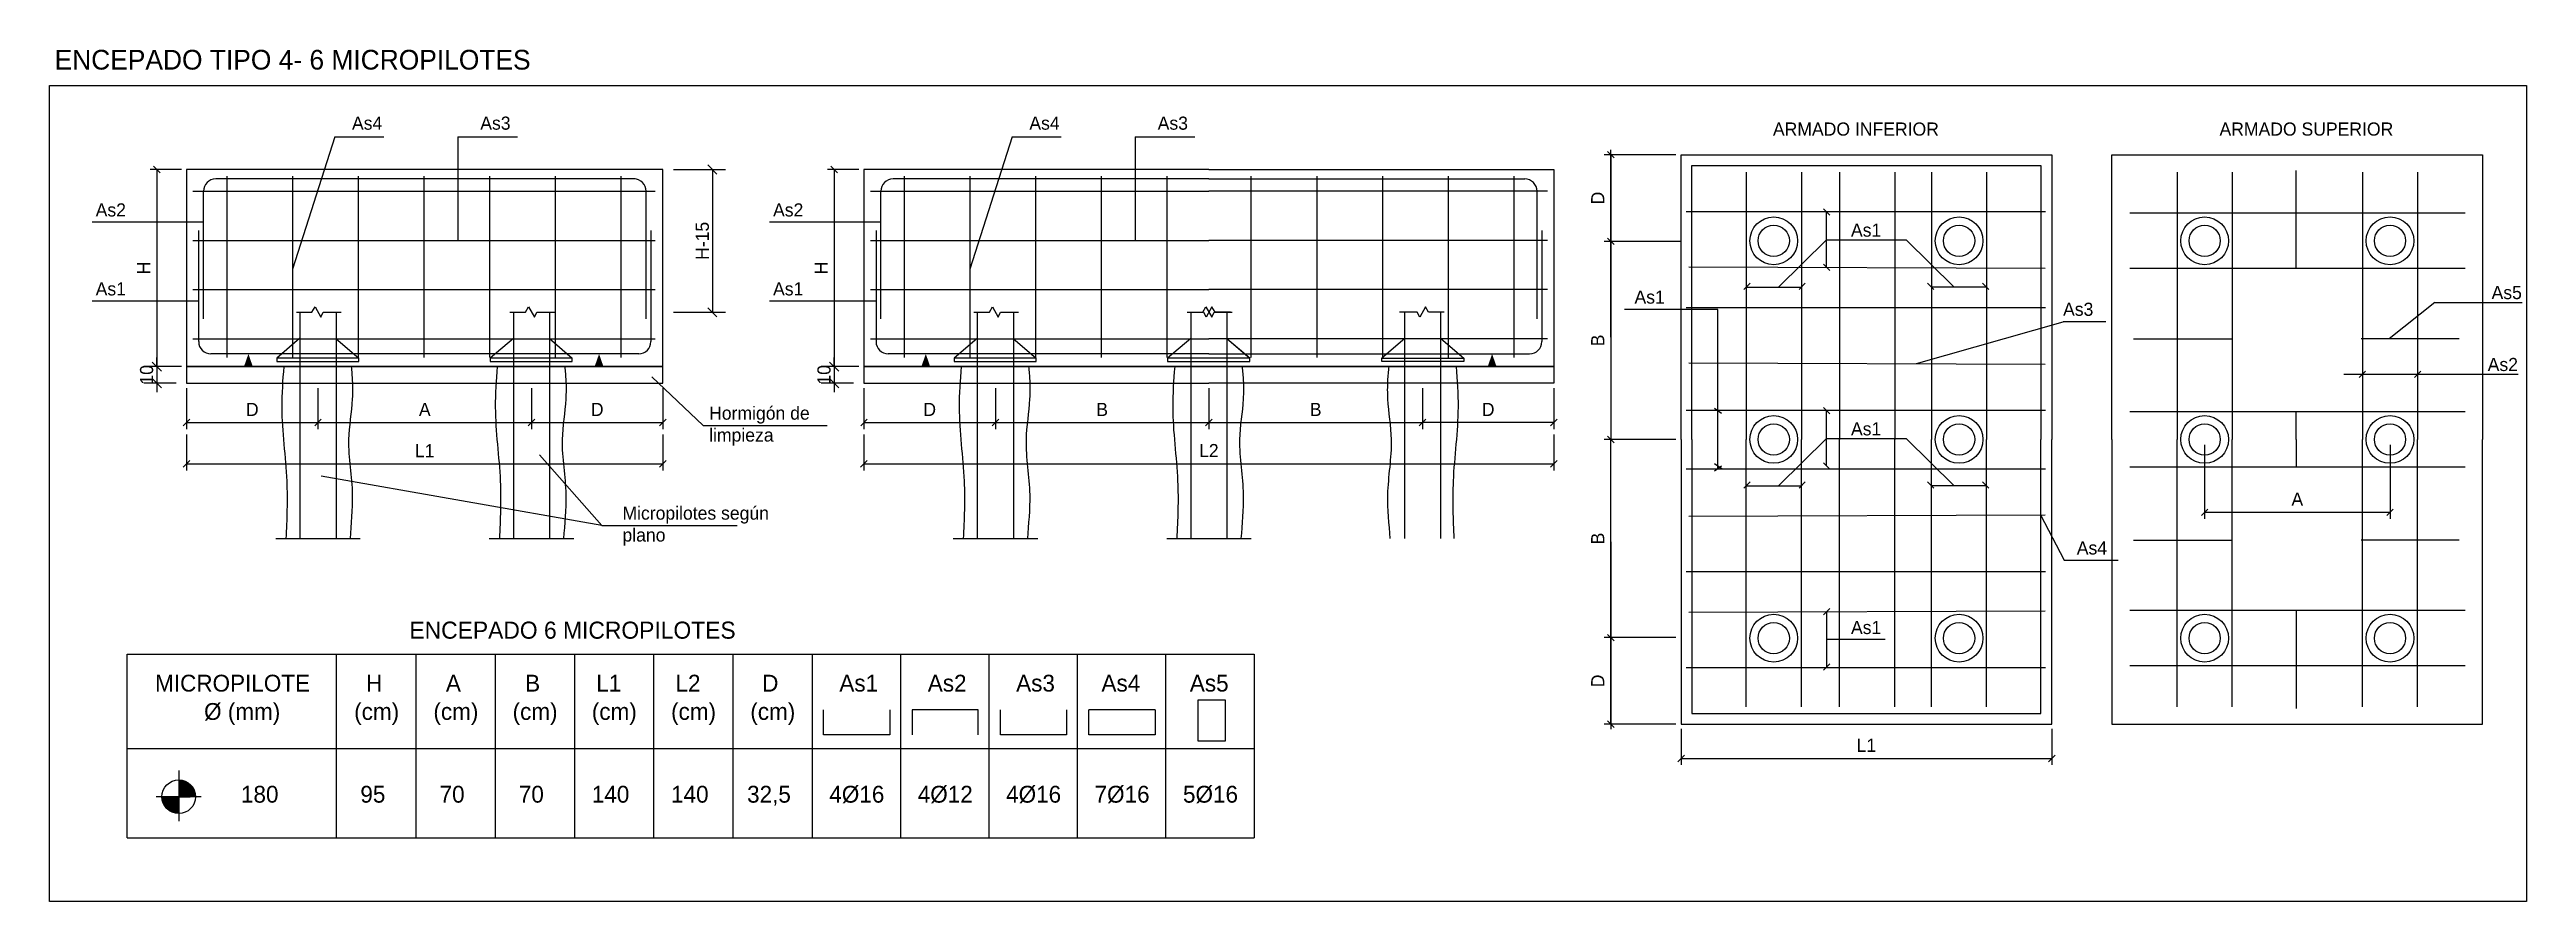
# Model space of a CAD drawing. Header units: millimetres. Extents: x 0 to 37.7, y 0 to 13.
import ezdxf
from ezdxf.enums import TextEntityAlignment as Align

# ---------------------------------------------------------------- set-up
doc = ezdxf.new("R2010")
doc.units = ezdxf.units.MM
for name, color, linetype in [('0-CYPE4', 6, 'Continuous'), ('DET-BORDE ESTRUCTURA', 2, 'Continuous'), ('DET-COTAS', 8, 'Continuous'), ('DET-TEXTO', 2, 'Continuous'), ('DET-TEXTO LÍNEA', 8, 'Continuous'), ('DET-TEXTO TÍTULO', 1, 'Continuous'), ('ENCEPADO', 2, 'Continuous'), ('FINO', 8, 'Continuous')]:
    doc.layers.add(name, color=color, linetype=linetype)
doc.styles.add('CENTURY', font='GOTHIC.TTF')
doc.styles.add('Estructura', font='GOTHIC.TTF', dxfattribs={"height": 0.2})
doc.styles.add('Formato', font='GOTHIC.TTF')
doc.dimstyles.new('1 50', dxfattribs={"dimtxt": 0.2, "dimasz": 0.1, "dimexe": 0.1, "dimexo": 0.08, "dimgap": 0.1, "dimtad": 1, "dimdec": 0, "dimlfac": 50, "dimzin": 1, "dimtxsty": 'Formato', "dimblk": 'OBLIQUE', "dimcen": -0.05, "dimclrd": 4, "dimclre": 8, "dimclrt": 2, "dimadec": 0, "dimazin": 0, "dimtfac": 1, "dimtdec": 0, "dimtix": 1, "dimtmove": 0, "dimatfit": 2, "dimldrblk": 'OBLIQUE', "dimfxl": 1, "dimarcsym": 0})
doc.dimstyles.new('cotas formato 1.100', dxfattribs={"dimtxt": 0.2, "dimasz": 0.14, "dimexe": 0.2, "dimexo": 0.16, "dimgap": 0.05, "dimtad": 1, "dimdec": 0, "dimlfac": 100, "dimrnd": 5, "dimzin": 1, "dimtxsty": 'Formato', "dimblk": 'OBLIQUE', "dimcen": -0.05, "dimclrd": 4, "dimclre": 8, "dimclrt": 2, "dimadec": 0, "dimazin": 0, "dimtfac": 1, "dimtdec": 0, "dimtix": 1, "dimtmove": 0, "dimatfit": 2, "dimldrblk": 'OBLIQUE', "dimfxl": 1, "dimarcsym": 0})

# ---------------------------------------------------------------- blocks, each defined once
blk = doc.blocks.new('_Oblique')
at = {"color": 0, "linetype": 'ByBlock', "lineweight": -2}
blk.add_line((-0.5, -0.5), (0.5, 0.5), dxfattribs=at)
blk = doc.blocks.new('*D100')
at = {"layer": 'Defpoints', "color": 0}
for p in [(2.114, 7.216), (9.367, 7.216), (9.367, 6.688)]:
    blk.add_point(p, dxfattribs=at)
at = {"layer": 'DET-COTAS', "color": 8, "lineweight": -2}
for p, q in [((2.114, 7.136), (2.114, 6.588)), ((9.367, 7.136), (9.367, 6.588))]:
    blk.add_line(p, q, dxfattribs=at)
at = {"layer": 'DET-COTAS', "color": 4, "lineweight": -2}
blk.add_line((2.114, 6.688), (9.367, 6.688), dxfattribs=at)
at = {"layer": 'DET-COTAS', "color": 4, "lineweight": -2, "xscale": 0.1, "yscale": 0.1, "zscale": 0.1, "rotation": 180}
blk.add_blockref('_Oblique', (2.114, 6.688), dxfattribs=at)
at = {"layer": 'DET-COTAS', "color": 4, "lineweight": -2, "xscale": 0.1, "yscale": 0.1, "zscale": 0.1}
blk.add_blockref('_Oblique', (9.367, 6.688), dxfattribs=at)
at = {"layer": 'DET-COTAS', "color": 2, "insert": (5.741, 6.888), "char_height": 0.2, "attachment_point": 5, "style": 'Formato'}
blk.add_mtext('L1', dxfattribs=at)
blk = doc.blocks.new('*D101')
at = {"layer": 'Defpoints', "color": 0}
for p in [(2.117, 7.917), (4.117, 7.917), (4.117, 7.316)]:
    blk.add_point(p, dxfattribs=at)
at = {"layer": 'DET-COTAS', "color": 8, "lineweight": -2}
for p, q in [((2.117, 7.837), (2.117, 7.216)), ((4.117, 7.837), (4.117, 7.216))]:
    blk.add_line(p, q, dxfattribs=at)
at = {"layer": 'DET-COTAS', "color": 4, "lineweight": -2}
blk.add_line((2.117, 7.316), (4.117, 7.316), dxfattribs=at)
at = {"layer": 'DET-COTAS', "color": 4, "lineweight": -2, "xscale": 0.1, "yscale": 0.1, "zscale": 0.1, "rotation": 180}
blk.add_blockref('_Oblique', (2.117, 7.316), dxfattribs=at)
at = {"layer": 'DET-COTAS', "color": 4, "lineweight": -2, "xscale": 0.1, "yscale": 0.1, "zscale": 0.1}
blk.add_blockref('_Oblique', (4.117, 7.316), dxfattribs=at)
at = {"layer": 'DET-COTAS', "color": 2, "insert": (3.117, 7.516), "char_height": 0.2, "attachment_point": 5, "style": 'Formato'}
blk.add_mtext('D', dxfattribs=at)
blk = doc.blocks.new('*D102')
at = {"layer": 'Defpoints', "color": 0}
for p in [(7.367, 7.917), (9.367, 7.917), (9.367, 7.316)]:
    blk.add_point(p, dxfattribs=at)
at = {"layer": 'DET-COTAS', "color": 8, "lineweight": -2}
for p, q in [((7.367, 7.837), (7.367, 7.216)), ((9.367, 7.837), (9.367, 7.216))]:
    blk.add_line(p, q, dxfattribs=at)
at = {"layer": 'DET-COTAS', "color": 4, "lineweight": -2}
blk.add_line((7.367, 7.316), (9.367, 7.316), dxfattribs=at)
at = {"layer": 'DET-COTAS', "color": 4, "lineweight": -2, "xscale": 0.1, "yscale": 0.1, "zscale": 0.1, "rotation": 180}
blk.add_blockref('_Oblique', (7.367, 7.316), dxfattribs=at)
at = {"layer": 'DET-COTAS', "color": 4, "lineweight": -2, "xscale": 0.1, "yscale": 0.1, "zscale": 0.1}
blk.add_blockref('_Oblique', (9.367, 7.316), dxfattribs=at)
at = {"layer": 'DET-COTAS', "color": 2, "insert": (8.367, 7.516), "char_height": 0.2, "attachment_point": 5, "style": 'Formato'}
blk.add_mtext('D', dxfattribs=at)
blk = doc.blocks.new('*D103')
at = {"layer": 'Defpoints', "color": 0}
for p in [(2.117, 11.167), (1.664, 8.167), (2.117, 8.167)]:
    blk.add_point(p, dxfattribs=at)
at = {"layer": 'DET-COTAS', "color": 8, "lineweight": -2}
for p, q in [((2.037, 11.167), (1.564, 11.167)), ((2.037, 8.167), (1.564, 8.167))]:
    blk.add_line(p, q, dxfattribs=at)
at = {"layer": 'DET-COTAS', "color": 4, "lineweight": -2}
blk.add_line((1.664, 11.167), (1.664, 8.167), dxfattribs=at)
at = {"layer": 'DET-COTAS', "color": 4, "lineweight": -2, "xscale": 0.1, "yscale": 0.1, "zscale": 0.1}
for p, rotation in [((1.664, 11.167), 90), ((1.664, 8.167), 270)]:
    blk.add_blockref('_Oblique', p, dxfattribs=dict(at, rotation=rotation))
at = {"layer": 'DET-COTAS', "color": 2, "insert": (1.464, 9.667), "char_height": 0.2, "attachment_point": 5, "rotation": 90, "style": 'Formato'}
blk.add_mtext('H', dxfattribs=at)
blk = doc.blocks.new('*D104')
at = {"layer": 'Defpoints', "color": 0}
for p in [(1.664, 7.917), (2.117, 8.167), (2.117, 7.917)]:
    blk.add_point(p, dxfattribs=at)
at = {"layer": 'FINO', "color": 4, "lineweight": -2}
for p, q in [((1.664, 8.167), (1.664, 8.307)), ((1.664, 8.167), (1.664, 7.917)), ((1.664, 7.917), (1.664, 7.777))]:
    blk.add_line(p, q, dxfattribs=at)
at = {"layer": 'FINO', "color": 8, "lineweight": -2}
for p, q in [((1.957, 8.167), (1.464, 8.167)), ((1.957, 7.917), (1.464, 7.917))]:
    blk.add_line(p, q, dxfattribs=at)
at = {"layer": 'FINO', "color": 4, "lineweight": -2, "xscale": 0.14, "yscale": 0.14, "zscale": 0.14}
for p, rotation in [((1.664, 8.167), 270), ((1.664, 7.917), 90)]:
    blk.add_blockref('_Oblique', p, dxfattribs=dict(at, rotation=rotation))
at = {"layer": 'FINO', "color": 2, "insert": (1.509, 8.042), "char_height": 0.2, "attachment_point": 5, "rotation": 90, "style": 'Formato'}
blk.add_mtext('10', dxfattribs=at)
blk = doc.blocks.new('*D105')
at = {"layer": 'Defpoints', "color": 0}
for p in [(9.367, 11.167), (9.367, 8.994), (10.119, 8.994)]:
    blk.add_point(p, dxfattribs=at)
at = {"layer": 'FINO', "color": 8, "lineweight": -2}
for p, q in [((9.527, 11.167), (10.319, 11.167)), ((9.527, 8.994), (10.319, 8.994))]:
    blk.add_line(p, q, dxfattribs=at)
at = {"layer": 'FINO', "color": 4, "lineweight": -2}
blk.add_line((10.119, 11.167), (10.119, 8.994), dxfattribs=at)
at = {"layer": 'FINO', "color": 4, "lineweight": -2, "xscale": 0.14, "yscale": 0.14, "zscale": 0.14}
for p, rotation in [((10.119, 11.167), 90), ((10.119, 8.994), 270)]:
    blk.add_blockref('_Oblique', p, dxfattribs=dict(at, rotation=rotation))
at = {"layer": 'FINO', "color": 2, "insert": (9.967, 10.08), "char_height": 0.2, "attachment_point": 5, "rotation": 90, "style": 'Formato'}
blk.add_mtext('H-15', dxfattribs=at)
blk = doc.blocks.new('*D106')
at = {"layer": 'Defpoints', "color": 0}
for p in [(12.424, 7.216), (22.927, 7.216), (22.927, 6.688)]:
    blk.add_point(p, dxfattribs=at)
at = {"layer": 'DET-COTAS', "color": 8, "lineweight": -2}
for p, q in [((12.424, 7.136), (12.424, 6.588)), ((22.927, 7.136), (22.927, 6.588))]:
    blk.add_line(p, q, dxfattribs=at)
at = {"layer": 'DET-COTAS', "color": 4, "lineweight": -2}
blk.add_line((12.424, 6.688), (22.927, 6.688), dxfattribs=at)
at = {"layer": 'DET-COTAS', "color": 4, "lineweight": -2, "xscale": 0.1, "yscale": 0.1, "zscale": 0.1, "rotation": 180}
blk.add_blockref('_Oblique', (12.424, 6.688), dxfattribs=at)
at = {"layer": 'DET-COTAS', "color": 4, "lineweight": -2, "xscale": 0.1, "yscale": 0.1, "zscale": 0.1}
blk.add_blockref('_Oblique', (22.927, 6.688), dxfattribs=at)
at = {"layer": 'DET-COTAS', "color": 2, "insert": (17.676, 6.89), "char_height": 0.2, "attachment_point": 5, "style": 'Formato'}
blk.add_mtext('L2', dxfattribs=at)
blk = doc.blocks.new('*D107')
at = {"layer": 'Defpoints', "color": 0}
for p in [(12.427, 7.917), (14.427, 7.917), (14.427, 7.316)]:
    blk.add_point(p, dxfattribs=at)
at = {"layer": 'DET-COTAS', "color": 8, "lineweight": -2}
for p, q in [((12.427, 7.837), (12.427, 7.216)), ((14.427, 7.837), (14.427, 7.216))]:
    blk.add_line(p, q, dxfattribs=at)
at = {"layer": 'DET-COTAS', "color": 4, "lineweight": -2}
blk.add_line((12.427, 7.316), (14.427, 7.316), dxfattribs=at)
at = {"layer": 'DET-COTAS', "color": 4, "lineweight": -2, "xscale": 0.1, "yscale": 0.1, "zscale": 0.1, "rotation": 180}
blk.add_blockref('_Oblique', (12.427, 7.316), dxfattribs=at)
at = {"layer": 'DET-COTAS', "color": 4, "lineweight": -2, "xscale": 0.1, "yscale": 0.1, "zscale": 0.1}
blk.add_blockref('_Oblique', (14.427, 7.316), dxfattribs=at)
at = {"layer": 'DET-COTAS', "color": 2, "insert": (13.427, 7.516), "char_height": 0.2, "attachment_point": 5, "style": 'Formato'}
blk.add_mtext('D', dxfattribs=at)
blk = doc.blocks.new('*D108')
at = {"layer": 'Defpoints', "color": 0}
for p in [(12.427, 11.167), (11.974, 8.167), (12.427, 8.167)]:
    blk.add_point(p, dxfattribs=at)
at = {"layer": 'DET-COTAS', "color": 8, "lineweight": -2}
for p, q in [((12.347, 11.167), (11.874, 11.167)), ((12.347, 8.167), (11.874, 8.167))]:
    blk.add_line(p, q, dxfattribs=at)
at = {"layer": 'DET-COTAS', "color": 4, "lineweight": -2}
blk.add_line((11.974, 11.167), (11.974, 8.167), dxfattribs=at)
at = {"layer": 'DET-COTAS', "color": 4, "lineweight": -2, "xscale": 0.1, "yscale": 0.1, "zscale": 0.1}
for p, rotation in [((11.974, 11.167), 90), ((11.974, 8.167), 270)]:
    blk.add_blockref('_Oblique', p, dxfattribs=dict(at, rotation=rotation))
at = {"layer": 'DET-COTAS', "color": 2, "insert": (11.774, 9.667), "char_height": 0.2, "attachment_point": 5, "rotation": 90, "style": 'Formato'}
blk.add_mtext('H', dxfattribs=at)
blk = doc.blocks.new('*D109')
at = {"layer": 'Defpoints', "color": 0}
for p in [(11.974, 7.917), (12.427, 8.167), (12.427, 7.917)]:
    blk.add_point(p, dxfattribs=at)
at = {"layer": 'FINO', "color": 4, "lineweight": -2}
for p, q in [((11.974, 8.167), (11.974, 8.307)), ((11.974, 8.167), (11.974, 7.917)), ((11.974, 7.917), (11.974, 7.777))]:
    blk.add_line(p, q, dxfattribs=at)
at = {"layer": 'FINO', "color": 8, "lineweight": -2}
for p, q in [((12.267, 8.167), (11.774, 8.167)), ((12.267, 7.917), (11.774, 7.917))]:
    blk.add_line(p, q, dxfattribs=at)
at = {"layer": 'FINO', "color": 4, "lineweight": -2, "xscale": 0.14, "yscale": 0.14, "zscale": 0.14}
for p, rotation in [((11.974, 8.167), 270), ((11.974, 7.917), 90)]:
    blk.add_blockref('_Oblique', p, dxfattribs=dict(at, rotation=rotation))
at = {"layer": 'FINO', "color": 2, "insert": (11.819, 8.042), "char_height": 0.2, "attachment_point": 5, "rotation": 90, "style": 'Formato'}
blk.add_mtext('10', dxfattribs=at)
blk = doc.blocks.new('*D110')
at = {"layer": 'Defpoints', "color": 0}
for p in [(24.863, 11.391), (23.794, 10.073), (24.935, 10.073)]:
    blk.add_point(p, dxfattribs=at)
at = {"layer": 'DET-COTAS', "color": 8, "lineweight": -2}
for p, q in [((24.783, 11.391), (23.694, 11.391)), ((24.855, 10.073), (23.694, 10.073))]:
    blk.add_line(p, q, dxfattribs=at)
at = {"layer": 'DET-COTAS', "color": 4, "lineweight": -2}
blk.add_line((23.794, 11.391), (23.794, 10.073), dxfattribs=at)
at = {"layer": 'DET-COTAS', "color": 4, "lineweight": -2, "xscale": 0.1, "yscale": 0.1, "zscale": 0.1}
for p, rotation in [((23.794, 11.391), 90), ((23.794, 10.073), 270)]:
    blk.add_blockref('_Oblique', p, dxfattribs=dict(at, rotation=rotation))
at = {"layer": 'DET-COTAS', "color": 2, "insert": (23.594, 10.732), "char_height": 0.2, "attachment_point": 5, "rotation": 90, "style": 'Formato'}
blk.add_mtext('D', dxfattribs=at)
blk = doc.blocks.new('*D111')
at = {"layer": 'Defpoints', "color": 0}
for p in [(24.863, 10.073), (23.794, 7.059), (24.863, 7.059)]:
    blk.add_point(p, dxfattribs=at)
at = {"layer": 'DET-COTAS', "color": 8, "lineweight": -2}
for p, q in [((24.783, 10.073), (23.694, 10.073)), ((24.783, 7.059), (23.694, 7.059))]:
    blk.add_line(p, q, dxfattribs=at)
at = {"layer": 'DET-COTAS', "color": 4, "lineweight": -2}
blk.add_line((23.794, 10.073), (23.794, 7.059), dxfattribs=at)
at = {"layer": 'DET-COTAS', "color": 4, "lineweight": -2, "xscale": 0.1, "yscale": 0.1, "zscale": 0.1}
for p, rotation in [((23.794, 10.073), 90), ((23.794, 7.059), 270)]:
    blk.add_blockref('_Oblique', p, dxfattribs=dict(at, rotation=rotation))
at = {"layer": 'DET-COTAS', "color": 2, "insert": (23.594, 8.566), "char_height": 0.2, "attachment_point": 5, "rotation": 90, "style": 'Formato'}
blk.add_mtext('B', dxfattribs=at)
blk = doc.blocks.new('*D112')
at = {"layer": 'Defpoints', "color": 0}
for p in [(23.794, 4.044), (24.863, 4.044), (24.863, 2.727)]:
    blk.add_point(p, dxfattribs=at)
at = {"layer": 'DET-COTAS', "color": 8, "lineweight": -2}
for p, q in [((24.783, 4.044), (23.694, 4.044)), ((24.783, 2.727), (23.694, 2.727))]:
    blk.add_line(p, q, dxfattribs=at)
at = {"layer": 'DET-COTAS', "color": 4, "lineweight": -2}
blk.add_line((23.794, 2.727), (23.794, 4.044), dxfattribs=at)
at = {"layer": 'DET-COTAS', "color": 4, "lineweight": -2, "xscale": 0.1, "yscale": 0.1, "zscale": 0.1}
for p, rotation in [((23.794, 4.044), 90), ((23.794, 2.727), 270)]:
    blk.add_blockref('_Oblique', p, dxfattribs=dict(at, rotation=rotation))
at = {"layer": 'DET-COTAS', "color": 2, "insert": (23.594, 3.386), "char_height": 0.2, "attachment_point": 5, "rotation": 90, "style": 'Formato'}
blk.add_mtext('D', dxfattribs=at)
blk = doc.blocks.new('*D113')
at = {"layer": 'Defpoints', "color": 0}
for p in [(23.794, 7.059), (24.34, 7.059), (24.863, 4.044)]:
    blk.add_point(p, dxfattribs=at)
at = {"layer": 'DET-COTAS', "color": 8, "lineweight": -2}
for p, q in [((24.26, 7.059), (23.694, 7.059)), ((24.783, 4.044), (23.694, 4.044))]:
    blk.add_line(p, q, dxfattribs=at)
at = {"layer": 'DET-COTAS', "color": 4, "lineweight": -2}
blk.add_line((23.794, 4.044), (23.794, 7.059), dxfattribs=at)
at = {"layer": 'DET-COTAS', "color": 4, "lineweight": -2, "xscale": 0.1, "yscale": 0.1, "zscale": 0.1}
for p, rotation in [((23.794, 7.059), 90), ((23.794, 4.044), 270)]:
    blk.add_blockref('_Oblique', p, dxfattribs=dict(at, rotation=rotation))
at = {"layer": 'DET-COTAS', "color": 2, "insert": (23.594, 5.552), "char_height": 0.2, "attachment_point": 5, "rotation": 90, "style": 'Formato'}
blk.add_mtext('B', dxfattribs=at)
blk = doc.blocks.new('*D114')
at = {"layer": 'Defpoints', "color": 0}
for p in [(4.117, 7.917), (7.367, 7.917), (7.367, 7.316)]:
    blk.add_point(p, dxfattribs=at)
at = {"layer": 'DET-COTAS', "color": 8, "lineweight": -2}
for p, q in [((4.117, 7.837), (4.117, 7.216)), ((7.367, 7.837), (7.367, 7.216))]:
    blk.add_line(p, q, dxfattribs=at)
at = {"layer": 'DET-COTAS', "color": 4, "lineweight": -2}
blk.add_line((4.117, 7.316), (7.367, 7.316), dxfattribs=at)
at = {"layer": 'DET-COTAS', "color": 4, "lineweight": -2, "xscale": 0.1, "yscale": 0.1, "zscale": 0.1, "rotation": 180}
blk.add_blockref('_Oblique', (4.117, 7.316), dxfattribs=at)
at = {"layer": 'DET-COTAS', "color": 4, "lineweight": -2, "xscale": 0.1, "yscale": 0.1, "zscale": 0.1}
blk.add_blockref('_Oblique', (7.367, 7.316), dxfattribs=at)
at = {"layer": 'DET-COTAS', "color": 2, "insert": (5.742, 7.516), "char_height": 0.2, "attachment_point": 5, "style": 'Formato'}
blk.add_mtext('A', dxfattribs=at)
blk = doc.blocks.new('*D115')
at = {"layer": 'Defpoints', "color": 0}
for p in [(20.927, 7.917), (22.927, 7.917), (20.927, 7.316)]:
    blk.add_point(p, dxfattribs=at)
at = {"layer": 'DET-COTAS', "color": 8, "lineweight": -2}
for p, q in [((20.927, 7.837), (20.927, 7.216)), ((22.927, 7.837), (22.927, 7.216))]:
    blk.add_line(p, q, dxfattribs=at)
at = {"layer": 'DET-COTAS', "color": 4, "lineweight": -2}
blk.add_line((22.927, 7.316), (20.927, 7.316), dxfattribs=at)
at = {"layer": 'DET-COTAS', "color": 4, "lineweight": -2, "xscale": 0.1, "yscale": 0.1, "zscale": 0.1, "rotation": 180}
blk.add_blockref('_Oblique', (20.927, 7.316), dxfattribs=at)
at = {"layer": 'DET-COTAS', "color": 4, "lineweight": -2, "xscale": 0.1, "yscale": 0.1, "zscale": 0.1}
blk.add_blockref('_Oblique', (22.927, 7.316), dxfattribs=at)
at = {"layer": 'DET-COTAS', "color": 2, "insert": (21.927, 7.516), "char_height": 0.2, "attachment_point": 5, "style": 'Formato'}
blk.add_mtext('D', dxfattribs=at)
blk = doc.blocks.new('*D116')
at = {"layer": 'Defpoints', "color": 0}
for p in [(14.427, 7.917), (17.677, 7.917), (17.677, 7.316)]:
    blk.add_point(p, dxfattribs=at)
at = {"layer": 'DET-COTAS', "color": 8, "lineweight": -2}
for p, q in [((14.427, 7.837), (14.427, 7.216)), ((17.677, 7.837), (17.677, 7.216))]:
    blk.add_line(p, q, dxfattribs=at)
at = {"layer": 'DET-COTAS', "color": 4, "lineweight": -2}
blk.add_line((14.427, 7.316), (17.677, 7.316), dxfattribs=at)
at = {"layer": 'DET-COTAS', "color": 4, "lineweight": -2, "xscale": 0.1, "yscale": 0.1, "zscale": 0.1, "rotation": 180}
blk.add_blockref('_Oblique', (14.427, 7.316), dxfattribs=at)
at = {"layer": 'DET-COTAS', "color": 4, "lineweight": -2, "xscale": 0.1, "yscale": 0.1, "zscale": 0.1}
blk.add_blockref('_Oblique', (17.677, 7.316), dxfattribs=at)
at = {"layer": 'DET-COTAS', "color": 2, "insert": (16.052, 7.516), "char_height": 0.2, "attachment_point": 5, "style": 'Formato'}
blk.add_mtext('B', dxfattribs=at)
blk = doc.blocks.new('*D117')
at = {"layer": 'Defpoints', "color": 0}
for p in [(17.677, 7.917), (20.927, 7.917), (20.927, 7.316)]:
    blk.add_point(p, dxfattribs=at)
at = {"layer": 'DET-COTAS', "color": 8, "lineweight": -2}
for p, q in [((17.677, 7.837), (17.677, 7.216)), ((20.927, 7.837), (20.927, 7.216))]:
    blk.add_line(p, q, dxfattribs=at)
at = {"layer": 'DET-COTAS', "color": 4, "lineweight": -2}
blk.add_line((17.677, 7.316), (20.927, 7.316), dxfattribs=at)
at = {"layer": 'DET-COTAS', "color": 4, "lineweight": -2, "xscale": 0.1, "yscale": 0.1, "zscale": 0.1, "rotation": 180}
blk.add_blockref('_Oblique', (17.677, 7.316), dxfattribs=at)
at = {"layer": 'DET-COTAS', "color": 4, "lineweight": -2, "xscale": 0.1, "yscale": 0.1, "zscale": 0.1}
blk.add_blockref('_Oblique', (20.927, 7.316), dxfattribs=at)
at = {"layer": 'DET-COTAS', "color": 2, "insert": (19.302, 7.516), "char_height": 0.2, "attachment_point": 5, "style": 'Formato'}
blk.add_mtext('B', dxfattribs=at)
blk = doc.blocks.new('*D118')
at = {"layer": 'Defpoints', "color": 0}
for p in [(32.832, 7.059), (35.653, 7.059), (35.653, 5.951)]:
    blk.add_point(p, dxfattribs=at)
at = {"layer": 'DET-COTAS', "color": 8, "lineweight": -2}
for p, q in [((32.832, 6.979), (32.832, 5.851)), ((35.653, 6.979), (35.653, 5.851))]:
    blk.add_line(p, q, dxfattribs=at)
at = {"layer": 'DET-COTAS', "color": 4, "lineweight": -2}
blk.add_line((32.832, 5.951), (35.653, 5.951), dxfattribs=at)
at = {"layer": 'DET-COTAS', "color": 4, "lineweight": -2, "xscale": 0.1, "yscale": 0.1, "zscale": 0.1, "rotation": 180}
blk.add_blockref('_Oblique', (32.832, 5.951), dxfattribs=at)
at = {"layer": 'DET-COTAS', "color": 4, "lineweight": -2, "xscale": 0.1, "yscale": 0.1, "zscale": 0.1}
blk.add_blockref('_Oblique', (35.653, 5.951), dxfattribs=at)
at = {"layer": 'DET-COTAS', "color": 2, "insert": (34.242, 6.151), "char_height": 0.2, "attachment_point": 5, "style": 'Formato'}
blk.add_mtext('A', dxfattribs=at)
blk = doc.blocks.new('*D119')
at = {"layer": 'Defpoints', "color": 0}
for p in [(24.863, 2.735), (30.505, 2.735), (30.505, 2.207)]:
    blk.add_point(p, dxfattribs=at)
at = {"layer": 'DET-COTAS', "color": 8, "lineweight": -2}
for p, q in [((24.863, 2.655), (24.863, 2.107)), ((30.505, 2.655), (30.505, 2.107))]:
    blk.add_line(p, q, dxfattribs=at)
at = {"layer": 'DET-COTAS', "color": 4, "lineweight": -2}
blk.add_line((24.863, 2.207), (30.505, 2.207), dxfattribs=at)
at = {"layer": 'DET-COTAS', "color": 4, "lineweight": -2, "xscale": 0.1, "yscale": 0.1, "zscale": 0.1, "rotation": 180.000000000366}
blk.add_blockref('_Oblique', (24.863, 2.207), dxfattribs=at)
at = {"layer": 'DET-COTAS', "color": 4, "lineweight": -2, "xscale": 0.1, "yscale": 0.1, "zscale": 0.1}
blk.add_blockref('_Oblique', (30.505, 2.207), dxfattribs=at)
at = {"layer": 'DET-COTAS', "color": 2, "insert": (27.684, 2.407), "char_height": 0.2, "attachment_point": 5, "style": 'Formato'}
blk.add_mtext('L1', dxfattribs=at)

msp = doc.modelspace()

# ---------------------------------------------------------------- linework, layer by layer
at = {"layer": '0-CYPE4'}
for p, q in [((8.945, 11.023), (2.56, 11.023)), ((2.728, 11.062), (2.728, 8.304)), ((3.728, 11.062), (3.728, 8.304)), ((4.728, 11.062), (4.728, 8.304)), ((5.728, 11.062), (5.728, 8.304)), ((6.728, 11.062), (6.728, 8.304)), ((7.728, 11.062), (7.728, 8.304)), ((8.728, 11.062), (8.728, 8.304)), ((17.677, 11.023), (12.87, 11.023)), ((13.038, 11.062), (13.038, 8.304)), ((14.038, 11.062), (14.038, 8.304)), ((15.038, 11.062), (15.038, 8.304)), ((16.038, 11.062), (16.038, 8.304)), ((17.038, 11.062), (17.038, 8.304)), ((17.677, 11.023), (22.485, 11.023)), ((18.317, 11.062), (18.317, 8.304)), ((19.317, 11.062), (19.317, 8.304)), ((20.317, 11.062), (20.317, 8.304)), ((21.317, 11.062), (21.317, 8.304)), ((22.317, 11.062), (22.317, 8.304)), ((25.853, 11.126), (25.853, 7.059)), ((26.694, 11.126), (26.694, 7.059)), ((27.275, 11.126), (27.275, 7.059)), ((28.115, 11.126), (28.115, 7.059)), ((28.674, 11.126), (28.674, 7.059)), ((29.514, 11.126), (29.514, 7.059)), ((32.412, 11.126), (32.412, 7.059)), ((33.252, 11.126), (33.252, 7.059)), ((34.227, 9.661), (34.227, 11.152)), ((35.233, 11.126), (35.233, 7.059)), ((36.073, 11.126), (36.073, 7.059)), ((2.214, 10.838), (9.247, 10.838)), ((2.373, 8.892), (2.373, 10.836)), ((9.112, 8.892), (9.112, 10.836)), ((12.524, 10.838), (17.677, 10.838)), ((12.683, 8.892), (12.683, 10.836)), ((22.831, 10.838), (17.677, 10.838)), ((22.672, 8.892), (22.672, 10.836)), ((2.3, 10.239), (2.3, 8.547)), ((9.184, 10.239), (9.184, 8.547)), ((12.61, 10.239), (12.61, 8.547)), ((22.744, 10.239), (22.744, 8.547)), ((24.94, 10.528), (30.41, 10.528)), ((36.799, 10.501), (31.694, 10.501)), ((2.214, 10.088), (9.247, 10.088)), ((12.524, 10.088), (17.677, 10.088)), ((22.831, 10.088), (17.677, 10.088)), ((24.982, 9.686), (30.405, 9.667)), ((36.799, 9.661), (31.694, 9.661)), ((2.214, 9.338), (9.247, 9.338)), ((12.524, 9.338), (17.677, 9.338)), ((22.831, 9.338), (17.677, 9.338)), ((24.94, 9.068), (30.41, 9.068)), ((2.214, 8.588), (9.247, 8.588)), ((8.998, 8.36), (2.487, 8.36)), ((12.524, 8.588), (17.677, 8.588)), ((17.677, 8.36), (12.797, 8.36)), ((22.831, 8.588), (17.677, 8.588)), ((17.677, 8.36), (22.558, 8.36)), ((31.749, 8.59), (33.24, 8.589)), ((36.704, 8.59), (35.213, 8.589)), ((24.982, 8.226), (30.405, 8.207)), ((24.94, 7.505), (30.41, 7.505)), ((36.799, 7.479), (31.694, 7.479)), ((34.227, 7.059), (34.227, 7.467)), ((25.853, 2.991), (25.853, 7.059)), ((26.694, 2.991), (26.694, 7.059)), ((27.275, 2.991), (27.275, 7.059)), ((28.115, 2.991), (28.115, 7.059)), ((28.674, 2.991), (28.674, 7.059)), ((29.514, 2.991), (29.514, 7.059)), ((32.412, 2.991), (32.412, 7.059)), ((33.252, 2.991), (33.252, 7.059)), ((34.227, 7.059), (34.227, 6.651)), ((35.233, 2.991), (35.233, 7.059)), ((36.073, 2.991), (36.073, 7.059)), ((24.94, 6.612), (30.41, 6.612)), ((36.799, 6.639), (31.694, 6.639)), ((24.982, 5.892), (30.405, 5.911)), ((31.749, 5.528), (33.24, 5.528)), ((36.704, 5.528), (35.213, 5.528)), ((24.94, 5.05), (30.41, 5.05)), ((24.982, 4.432), (30.405, 4.451)), ((36.799, 4.457), (31.694, 4.457)), ((34.227, 4.457), (34.227, 2.965)), ((24.94, 3.59), (30.41, 3.59)), ((36.799, 3.616), (31.694, 3.616))]:
    msp.add_line(p, q, dxfattribs=at)
for points in [[(25.026, 7.059), (25.026, 11.227), (30.341, 11.227), (30.341, 7.059)], [(25.026, 7.059), (25.026, 2.89), (30.341, 2.89), (30.341, 7.059)]]:
    msp.add_lwpolyline(points, dxfattribs=at)
for centre, start, end in [((2.56, 10.836), 90, 180), ((8.925, 10.836), 0, 90), ((12.87, 10.836), 90, 180), ((22.485, 10.836), 0, 90), ((2.487, 8.547), 180, 270), ((8.998, 8.547), 270, 0), ((12.797, 8.547), 180, 270), ((22.558, 8.547), 270, 0)]:
    msp.add_arc(centre, 0.186, start, end, dxfattribs=at)
at = {"layer": 'DET-BORDE ESTRUCTURA'}
for p, q in [((2.117, 11.167), (2.117, 8.167)), ((9.367, 11.167), (2.117, 11.167)), ((9.367, 8.167), (9.367, 11.167)), ((12.427, 11.167), (12.427, 8.167)), ((17.677, 11.167), (12.427, 11.167)), ((17.677, 11.167), (22.927, 11.167)), ((22.927, 11.167), (22.927, 8.167)), ((4.025, 8.994), (4.072, 9.078)), ((4.072, 9.078), (4.16, 8.917)), ((7.275, 8.994), (7.322, 9.078)), ((7.322, 9.078), (7.41, 8.917)), ((14.335, 8.994), (14.382, 9.078)), ((14.382, 9.078), (14.47, 8.917)), ((17.585, 8.994), (17.632, 9.078)), ((17.632, 9.078), (17.72, 8.917)), ((17.723, 9.078), (17.635, 8.917)), ((17.77, 8.994), (17.723, 9.078)), ((20.973, 9.078), (20.885, 8.917)), ((21.02, 8.994), (20.973, 9.078)), ((3.788, 8.994), (4.025, 8.994)), ((3.842, 8.994), (3.842, 8.294)), ((4.16, 8.917), (4.197, 8.994)), ((4.197, 8.994), (4.47, 8.994)), ((4.392, 8.994), (4.392, 8.294)), ((7.038, 8.994), (7.275, 8.994)), ((7.092, 8.994), (7.092, 8.294)), ((7.41, 8.917), (7.447, 8.994)), ((7.447, 8.994), (7.72, 8.994)), ((7.642, 8.994), (7.642, 8.294)), ((14.098, 8.994), (14.335, 8.994)), ((14.152, 8.994), (14.152, 8.294)), ((14.47, 8.917), (14.507, 8.994)), ((14.507, 8.994), (14.78, 8.994)), ((14.702, 8.994), (14.702, 8.294)), ((17.348, 8.994), (17.585, 8.994)), ((17.402, 8.994), (17.402, 8.294)), ((17.635, 8.917), (17.598, 8.994)), ((17.72, 8.917), (17.757, 8.994)), ((17.757, 8.994), (18.03, 8.994)), ((18.007, 8.994), (17.77, 8.994)), ((17.952, 8.994), (17.952, 8.294)), ((17.952, 8.994), (17.952, 8.294)), ((20.848, 8.994), (20.575, 8.994)), ((20.652, 8.994), (20.652, 8.294)), ((20.885, 8.917), (20.848, 8.994)), ((21.257, 8.994), (21.02, 8.994)), ((21.202, 8.994), (21.202, 8.294)), ((3.838, 8.594), (3.488, 8.294)), ((3.842, 8.417), (3.842, 5.55)), ((4.388, 8.594), (4.738, 8.294)), ((4.392, 8.417), (4.392, 5.55)), ((7.092, 8.594), (6.738, 8.294)), ((7.092, 8.417), (7.092, 5.55)), ((7.642, 8.594), (7.988, 8.294)), ((7.642, 8.417), (7.642, 5.55)), ((14.148, 8.594), (13.798, 8.294)), ((14.152, 8.417), (14.152, 5.55)), ((14.698, 8.594), (15.048, 8.294)), ((14.702, 8.417), (14.702, 5.55)), ((17.402, 8.594), (17.048, 8.294)), ((17.402, 8.417), (17.402, 5.55)), ((17.952, 8.594), (18.298, 8.294)), ((17.952, 8.594), (18.307, 8.294)), ((17.952, 8.417), (17.952, 5.55)), ((20.657, 8.594), (20.307, 8.294)), ((20.652, 8.417), (20.652, 5.55)), ((21.202, 8.417), (21.202, 5.55)), ((21.207, 8.594), (21.557, 8.294)), ((2.117, 8.167), (9.367, 8.167)), ((3.601, 8.167), (3.842, 8.167)), ((4.627, 8.167), (4.392, 8.167)), ((6.851, 8.167), (7.092, 8.167)), ((7.877, 8.167), (7.642, 8.167)), ((12.427, 8.167), (17.677, 8.167)), ((13.911, 8.167), (14.152, 8.167)), ((14.937, 8.167), (14.702, 8.167)), ((17.161, 8.167), (17.402, 8.167)), ((22.927, 8.167), (17.677, 8.167)), ((18.194, 8.167), (17.952, 8.167)), ((20.418, 8.167), (20.652, 8.167)), ((21.444, 8.167), (21.202, 8.167))]:
    msp.add_line(p, q, dxfattribs=at)
for points in [[(3.488, 8.244), (4.738, 8.244), (4.738, 8.294), (3.488, 8.294)], [(6.738, 8.244), (7.988, 8.244), (7.988, 8.294), (6.738, 8.294)], [(13.798, 8.244), (15.048, 8.244), (15.048, 8.294), (13.798, 8.294)], [(17.048, 8.244), (18.298, 8.244), (18.298, 8.294), (17.048, 8.294)], [(21.557, 8.244), (20.307, 8.244), (20.307, 8.294), (21.557, 8.294)], [(9.367, 8.167), (2.117, 8.167), (2.117, 7.917), (9.367, 7.917)]]:
    msp.add_lwpolyline(points, close=True, dxfattribs=at)
for points in [[(17.677, 8.167), (12.427, 8.167), (12.427, 7.917), (17.677, 7.917)], [(17.677, 8.167), (22.927, 8.167), (22.927, 7.917), (17.677, 7.917)]]:
    msp.add_lwpolyline(points, dxfattribs=at)
for points, knots in [([(3.633, 5.55), (3.648, 5.841), (3.673, 6.509), (3.541, 7.38), (3.585, 7.961), (3.601, 8.167)], [2.824713, 2.824713, 2.824713, 2.824713, 3.699666, 4.827652, 5.446042, 5.446042, 5.446042, 5.446042]), ([(4.61, 5.55), (4.623, 5.773), (4.682, 6.276), (4.541, 6.985), (4.649, 7.561), (4.649, 7.933), (4.634, 8.096), (4.627, 8.167)], [2.830197, 2.830197, 2.830197, 2.830197, 3.499537, 4.340059, 4.961362, 5.239505, 5.453045, 5.453045, 5.453045, 5.453045]), ([(6.883, 5.55), (6.898, 5.841), (6.923, 6.509), (6.791, 7.38), (6.835, 7.961), (6.851, 8.167)], [2.824713, 2.824713, 2.824713, 2.824713, 3.699666, 4.827652, 5.446042, 5.446042, 5.446042, 5.446042]), ([(7.86, 5.55), (7.873, 5.773), (7.932, 6.276), (7.791, 6.985), (7.899, 7.561), (7.899, 7.933), (7.884, 8.096), (7.877, 8.167)], [2.830197, 2.830197, 2.830197, 2.830197, 3.499537, 4.340059, 4.961362, 5.239505, 5.453045, 5.453045, 5.453045, 5.453045]), ([(13.943, 5.55), (13.958, 5.841), (13.983, 6.509), (13.851, 7.38), (13.895, 7.961), (13.911, 8.167)], [2.824713, 2.824713, 2.824713, 2.824713, 3.699666, 4.827652, 5.446042, 5.446042, 5.446042, 5.446042]), ([(14.92, 5.55), (14.933, 5.773), (14.992, 6.276), (14.851, 6.985), (14.959, 7.561), (14.959, 7.933), (14.944, 8.096), (14.937, 8.167)], [2.830197, 2.830197, 2.830197, 2.830197, 3.499537, 4.340059, 4.961362, 5.239505, 5.453045, 5.453045, 5.453045, 5.453045]), ([(17.193, 5.55), (17.208, 5.841), (17.233, 6.509), (17.101, 7.38), (17.145, 7.961), (17.161, 8.167)], [2.824713, 2.824713, 2.824713, 2.824713, 3.699666, 4.827652, 5.446042, 5.446042, 5.446042, 5.446042]), ([(18.17, 5.55), (18.183, 5.773), (18.242, 6.276), (18.101, 6.985), (18.209, 7.561), (18.209, 7.933), (18.194, 8.096), (18.187, 8.167)], [2.830197, 2.830197, 2.830197, 2.830197, 3.499537, 4.340059, 4.961362, 5.239505, 5.453045, 5.453045, 5.453045, 5.453045]), ([(20.435, 5.55), (20.422, 5.773), (20.363, 6.276), (20.503, 6.985), (20.396, 7.561), (20.396, 7.933), (20.411, 8.096), (20.418, 8.167)], [2.830197, 2.830197, 2.830197, 2.830197, 3.499537, 4.340059, 4.961362, 5.239505, 5.453045, 5.453045, 5.453045, 5.453045]), ([(21.412, 5.55), (21.397, 5.841), (21.372, 6.509), (21.503, 7.38), (21.459, 7.961), (21.444, 8.167)], [2.824713, 2.824713, 2.824713, 2.824713, 3.699666, 4.827652, 5.446042, 5.446042, 5.446042, 5.446042])]:
    msp.add_open_spline(points, degree=3, knots=knots, dxfattribs=at)
at = {"layer": 'DET-COTAS'}
for p, q in [((23.794, 8.613), (23.794, 11.463)), ((23.794, 5.504), (23.794, 2.654))]:
    msp.add_line(p, q, dxfattribs=at)
at = {"layer": 'DET-TEXTO'}
for p, q in [((1.212, 0.999), (1.212, 3.791)), ((1.212, 3.791), (18.364, 3.791)), ((4.401, 0.999), (4.401, 3.791)), ((5.607, 3.791), (5.607, 0.999)), ((6.813, 3.791), (6.813, 0.999)), ((8.019, 3.791), (8.019, 0.999)), ((9.224, 3.791), (9.224, 0.999)), ((10.43, 3.791), (10.43, 0.999)), ((11.636, 3.791), (11.636, 0.999)), ((12.982, 3.791), (12.982, 0.999)), ((14.327, 3.791), (14.327, 0.999)), ((15.673, 3.791), (15.673, 0.999)), ((17.018, 3.791), (17.018, 0.999)), ((18.364, 3.791), (18.364, 0.999)), ((15.849, 2.566), (15.849, 2.946)), ((16.857, 2.946), (15.849, 2.946)), ((16.857, 2.946), (16.857, 2.566)), ((1.212, 2.36), (18.364, 2.36)), ((16.857, 2.566), (15.849, 2.566)), ((1.998, 2.023), (1.998, 1.253)), ((2.34, 1.624), (1.656, 1.624)), ((1.802, 1.624), (2.169, 1.624)), ((1.998, 1.836), (1.998, 1.39)), ((1.212, 0.999), (18.364, 0.999))]:
    msp.add_line(p, q, dxfattribs=at)
msp.add_lwpolyline([(17.514, 3.096), (17.922, 3.096), (17.922, 2.471), (17.514, 2.471)], close=True, dxfattribs=at)
for points in [[(12.82, 2.946), (12.82, 2.566), (11.812, 2.566), (11.812, 2.946)], [(14.166, 2.566), (14.166, 2.946), (13.158, 2.946), (13.158, 2.566)], [(15.511, 2.946), (15.511, 2.566), (14.503, 2.566), (14.503, 2.946)]]:
    msp.add_lwpolyline(points, dxfattribs=at)
at = {"layer": 'DET-TEXTO', "const_width": 0.256}
for points in [[(1.87, 1.624, 0.414214), (1.998, 1.496, 1)], [(2.126, 1.624, 0.414214), (1.998, 1.752, 1)]]:
    msp.add_lwpolyline(points, format="xyb", dxfattribs=at)
at = {"layer": 'DET-TEXTO'}
msp.add_circle((1.998, 1.624), 0.256, dxfattribs=at)
at = {"layer": 'DET-TEXTO LÍNEA'}
for p, q in [((4.373, 11.664), (3.728, 9.652)), ((4.373, 11.664), (5.117, 11.664)), ((6.245, 11.664), (7.151, 11.664)), ((6.245, 11.664), (6.245, 10.088)), ((14.683, 11.664), (14.038, 9.652)), ((14.683, 11.664), (15.427, 11.664)), ((16.555, 11.664), (17.461, 11.664)), ((16.555, 11.664), (16.555, 10.088)), ((27.127, 10.471), (27.03, 10.567)), ((2.373, 10.366), (0.681, 10.366)), ((12.683, 10.366), (10.991, 10.366)), ((25.818, 9.34), (25.914, 9.437)), ((26.658, 9.34), (26.754, 9.437)), ((27.127, 9.63), (27.029, 9.726)), ((28.709, 9.34), (28.613, 9.437)), ((29.549, 9.34), (29.453, 9.437)), ((2.3, 9.165), (0.681, 9.165)), ((12.61, 9.165), (10.991, 9.165)), ((36.336, 9.145), (37.664, 9.145)), ((25.422, 9.036), (24.001, 9.036)), ((25.422, 6.617), (25.422, 9.036)), ((28.448, 8.214), (30.677, 8.851)), ((31.327, 8.851), (30.677, 8.851)), ((9.979, 7.271), (9.197, 8.011)), ((34.948, 8.051), (37.605, 8.051)), ((35.185, 8.002), (35.281, 8.1)), ((36.025, 8.002), (36.121, 8.099)), ((27.127, 7.448), (27.03, 7.544)), ((9.979, 7.271), (11.867, 7.271)), ((25.37, 7.533), (25.478, 7.46)), ((8.437, 5.75), (7.486, 6.827)), ((8.437, 5.75), (4.166, 6.501)), ((25.37, 6.584), (25.478, 6.657)), ((25.373, 6.692), (25.481, 6.619)), ((25.818, 6.318), (25.914, 6.415)), ((26.658, 6.317), (26.754, 6.415)), ((27.127, 6.608), (27.029, 6.704)), ((28.709, 6.317), (28.613, 6.415)), ((29.549, 6.318), (29.453, 6.415)), ((8.437, 5.75), (10.499, 5.75)), ((30.335, 5.913), (30.694, 5.221)), ((30.694, 5.221), (31.517, 5.221)), ((27.127, 4.487), (27.029, 4.391)), ((27.127, 3.647), (27.03, 3.551))]:
    msp.add_line(p, q, dxfattribs=at)
for points in [[(27.078, 9.678), (27.078, 10.519)], [(26.346, 9.375), (27.078, 10.098)], [(27.078, 10.098), (28.289, 10.098)], [(29.021, 9.375), (28.289, 10.098)], [(25.853, 9.375), (26.694, 9.375)], [(29.514, 9.375), (28.674, 9.375)], [(36.336, 9.145), (35.639, 8.59)], [(27.078, 6.656), (27.078, 7.496)], [(26.346, 6.353), (27.078, 7.076)], [(27.078, 7.076), (28.289, 7.076)], [(29.021, 6.353), (28.289, 7.076)], [(25.853, 6.353), (26.694, 6.353)], [(29.514, 6.353), (28.674, 6.353)], [(27.078, 4.439), (27.078, 3.599)], [(27.078, 4.019), (27.971, 4.019)]]:
    msp.add_lwpolyline(points, dxfattribs=at)
at = {"layer": 'DET-TEXTO TÍTULO'}
msp.add_lwpolyline([(0.031, 12.444), (37.73, 12.444), (37.73, 0.031), (0.031, 0.031)], close=True, dxfattribs=at)
at = {"layer": 'ENCEPADO'}
for points in [[(24.863, 7.059), (24.863, 11.391), (30.505, 11.391), (30.505, 7.059)], [(31.421, 7.059), (31.421, 11.391), (37.063, 11.391), (37.063, 7.059)], [(24.863, 7.059), (24.863, 2.727), (30.505, 2.727), (30.505, 7.059)], [(31.421, 7.059), (31.421, 2.727), (37.063, 2.727), (37.063, 7.059)]]:
    msp.add_lwpolyline(points, dxfattribs=at)
for centre, radius in [((26.273, 10.081), 0.363), ((26.273, 10.081), 0.238), ((29.094, 10.081), 0.363), ((29.094, 10.081), 0.238), ((32.832, 10.081), 0.363), ((32.832, 10.081), 0.238), ((35.653, 10.081), 0.363), ((35.653, 10.081), 0.238), ((26.273, 7.059), 0.363), ((26.273, 7.059), 0.238), ((29.094, 7.059), 0.363), ((29.094, 7.059), 0.238), ((32.832, 7.059), 0.363), ((32.832, 7.059), 0.238), ((35.653, 7.059), 0.363), ((35.653, 7.059), 0.238), ((26.273, 4.036), 0.363), ((26.273, 4.036), 0.238), ((29.094, 4.036), 0.363), ((29.094, 4.036), 0.238), ((32.832, 4.036), 0.363), ((32.832, 4.036), 0.238), ((35.653, 4.036), 0.363), ((35.653, 4.036), 0.238)]:
    msp.add_circle(centre, radius, dxfattribs=at)
at = {"layer": 'FINO'}
for p, q in [((3.474, 5.55), (4.761, 5.55)), ((6.724, 5.55), (8.011, 5.55)), ((13.784, 5.55), (15.071, 5.55)), ((17.034, 5.55), (18.321, 5.55))]:
    msp.add_line(p, q, dxfattribs=at)
for points in [[(3.125, 8.167), (2.99, 8.167), (3.058, 8.36)], [(3.125, 8.167), (2.99, 8.167), (3.058, 8.36)], [(8.462, 8.167), (8.327, 8.167), (8.395, 8.36)], [(8.462, 8.167), (8.327, 8.167), (8.395, 8.36)], [(13.435, 8.167), (13.3, 8.167), (13.368, 8.36)], [(13.435, 8.167), (13.3, 8.167), (13.368, 8.36)], [(21.92, 8.167), (22.055, 8.167), (21.987, 8.36)], [(21.92, 8.167), (22.055, 8.167), (21.987, 8.36)]]:
    msp.add_solid(points, dxfattribs=at)

# ---------------------------------------------------------------- texts
at = {"layer": 'DET-TEXTO', "style": 'CENTURY'}
for s, p in [('As4', (4.634, 11.771)), ('As3', (6.587, 11.771)), ('As4', (14.944, 11.771)), ('As3', (16.897, 11.771)), ('As2', (0.733, 10.451)), ('As2', (11.043, 10.451)), ('As1', (0.733, 9.25)), ('As1', (11.043, 9.25))]:
    msp.add_text(s, height=0.2, dxfattribs=at).set_placement(p)
at = {"layer": 'DET-TEXTO', "style": 'Estructura'}
for s, height, p in [('ENCEPADO 6 MICROPILOTES', 0.26, (7.991, 4.028)), ('MICROPILOTE', 0.256, (2.817, 3.224)), ('H', 0.256, (4.972, 3.224)), ('A', 0.256, (6.178, 3.224)), ('B', 0.256, (7.384, 3.224)), ('L1 ', 0.256, (8.59, 3.224)), ('L2 ', 0.256, (9.796, 3.224)), ('D', 0.256, (11.001, 3.224)), ('As1', 0.256, (12.347, 3.224)), ('As2', 0.256, (13.693, 3.224)), ('As3', 0.256, (15.038, 3.224)), ('As4 ', 0.256, (16.384, 3.224)), ('As5 ', 0.256, (17.729, 3.224)), ('%%c (mm)', 0.256, (2.963, 2.793)), ('(cm)', 0.256, (5.01, 2.793)), ('(cm)', 0.256, (6.216, 2.793)), ('(cm)', 0.256, (7.421, 2.793)), ('(cm)', 0.256, (8.627, 2.793)), ('(cm)', 0.256, (9.833, 2.793)), ('(cm)', 0.256, (11.039, 2.793)), ('180', 0.256, (3.23, 1.534)), ('95', 0.256, (4.952, 1.534)), ('70', 0.256, (6.158, 1.534)), ('70', 0.256, (7.364, 1.534)), ('140', 0.256, (8.57, 1.534)), ('140', 0.256, (9.776, 1.534)), ('32,5', 0.256, (10.981, 1.534)), ('4%%C16', 0.256, (12.318, 1.534)), ('4%%C12', 0.256, (13.664, 1.534)), ('4%%C16', 0.256, (15.009, 1.534)), ('7%%C16', 0.256, (16.355, 1.534)), ('5%%C16', 0.256, (17.701, 1.534))]:
    msp.add_text(s, height=height, dxfattribs=at).set_placement(p, align=Align.CENTER)
at = {"layer": 'DET-TEXTO', "char_height": 0.2, "attachment_point": 1, "style": 'CENTURY'}
for s, width, heights, insert in [('ARMADO INFERIOR', 9.01864, [-0.21], (26.261, 11.881)), ('ARMADO SUPERIOR', 9.01864, [-0.21], (33.058, 11.881)), ('As1', 9.01864, [-0.204], (27.449, 10.344)), ('As1', 9.01864, [-0.204], (24.154, 9.325)), ('As3', 9.01864, [-0.21], (30.677, 9.14)), ('As5', 9.01864, [-0.205], (37.199, 9.394)), ('As2', 9.01864, [-0.209], (37.14, 8.3)), ('Hormigón de\\Plimpieza', 9.01864, [-0.614], (10.07, 7.56)), ('As1', 9.01864, [-0.204], (27.449, 7.321)), ('Micropilotes según plano', 2.24543, [-0.617], (8.751, 6.039)), ('As4', 9.01864, [-0.209], (30.886, 5.509)), ('As1', 9.01864, [-0.204], (27.449, 4.299))]:
    msp.add_mtext_dynamic_manual_height_columns(s, width=width, gutter_width=12.5, heights=heights, dxfattribs=dict(at, insert=insert))
at = {"layer": 'DET-TEXTO TÍTULO', "style": 'Formato'}
msp.add_text('ENCEPADO TIPO 4- 6 MICROPILOTES', height=0.3, dxfattribs=at).set_placement((0.108, 12.686))

# ---------------------------------------------------------------- dimensions: what is measured, and where the dimension line sits
at = {"layer": 'DET-COTAS'}
for base, p1, p2, angle, picture, middle in [((23.794, 10.073), (24.863, 11.391), (24.935, 10.073), 90, '*D110', (23.594, 10.732)), ((23.794, 4.044), (24.863, 2.727), (24.863, 4.044), 270, '*D112', (23.594, 3.386))]:
    dim = msp.add_linear_dim(base=base, p1=p1, p2=p2, angle=angle, text='D', dimstyle='1 50', override={"dimtxsty": 'Formato'}, dxfattribs=at)
    dim.commit()
    dim.dimension.update_dxf_attribs({"geometry": picture, "text_midpoint": middle})
for base, p1, p2, angle, text, picture, middle in [((1.664, 8.167), (2.117, 11.167), (2.117, 8.167), 90, 'H', '*D103', (1.464, 9.667)), ((11.974, 8.167), (12.427, 11.167), (12.427, 8.167), 90, 'H', '*D108', (11.774, 9.667)), ((23.794, 7.059), (24.863, 10.073), (24.863, 7.059), 90, 'B', '*D111', (23.594, 8.566)), ((20.927, 7.316), (22.927, 7.917), (20.927, 7.917), 180, 'D', '*D115', (21.927, 7.516)), ((23.794, 7.059), (24.863, 4.044), (24.34, 7.059), 270, 'B', '*D113', (23.594, 5.552))]:
    dim = msp.add_linear_dim(base=base, p1=p1, p2=p2, angle=angle, text=text, dimstyle='1 50', dxfattribs=at)
    dim.commit()
    dim.dimension.update_dxf_attribs({"geometry": picture, "text_midpoint": middle})
for base, p1, p2, picture, middle in [((4.117, 7.316), (2.117, 7.917), (4.117, 7.917), '*D101', (3.117, 7.516)), ((9.367, 7.316), (7.367, 7.917), (9.367, 7.917), '*D102', (8.367, 7.516)), ((14.427, 7.316), (12.427, 7.917), (14.427, 7.917), '*D107', (13.427, 7.516))]:
    dim = msp.add_linear_dim(base=base, p1=p1, p2=p2, text='D', dimstyle='1 50', dxfattribs=at)
    dim.commit()
    dim.dimension.update_dxf_attribs({"geometry": picture, "text_midpoint": middle})
for base, p1, p2, text, picture, middle in [((7.367, 7.316), (4.117, 7.917), (7.367, 7.917), 'A', '*D114', (5.742, 7.516)), ((17.677, 7.316), (14.427, 7.917), (17.677, 7.917), 'B', '*D116', (16.052, 7.516)), ((20.927, 7.316), (17.677, 7.917), (20.927, 7.917), 'B', '*D117', (19.302, 7.516)), ((35.653, 5.951), (32.832, 7.059), (35.653, 7.059), 'A', '*D118', (34.242, 6.151))]:
    dim = msp.add_linear_dim(base=base, p1=p1, p2=p2, text=text, dimstyle='1 50', override={"dimtxsty": 'Formato'}, dxfattribs=at)
    dim.commit()
    dim.dimension.update_dxf_attribs({"geometry": picture, "text_midpoint": middle})
for p1, p2, text, picture, middle in [((2.114, 7.216), (9.367, 7.216), 'L1', '*D100', (5.741, 6.888)), ((12.424, 7.216), (22.927, 7.216), 'L2', '*D106', (17.676, 6.89)), ((24.863, 2.735), (30.505, 2.735), 'L1', '*D119', (27.684, 2.407))]:
    dim = msp.add_aligned_dim(p1=p1, p2=p2, distance=-0.528, text=text, dimstyle='1 50', override={"dimtxsty": 'Formato'}, dxfattribs=at)
    dim.commit()
    dim.dimension.update_dxf_attribs({"geometry": picture, "text_midpoint": middle})
at = {"layer": 'FINO'}
for base, p1, p2, text, picture, middle in [((10.119, 8.994), (9.367, 11.167), (9.367, 8.994), 'H-15', '*D105', (9.967, 10.08)), ((1.664, 7.917), (2.117, 8.167), (2.117, 7.917), '10', '*D104', (1.509, 8.042)), ((11.974, 7.917), (12.427, 8.167), (12.427, 7.917), '10', '*D109', (11.819, 8.042))]:
    dim = msp.add_linear_dim(base=base, p1=p1, p2=p2, angle=90, text=text, dimstyle='cotas formato 1.100', dxfattribs=at)
    dim.commit()
    dim.dimension.update_dxf_attribs({"geometry": picture, "text_midpoint": middle})

doc.saveas('drawing.dxf')
